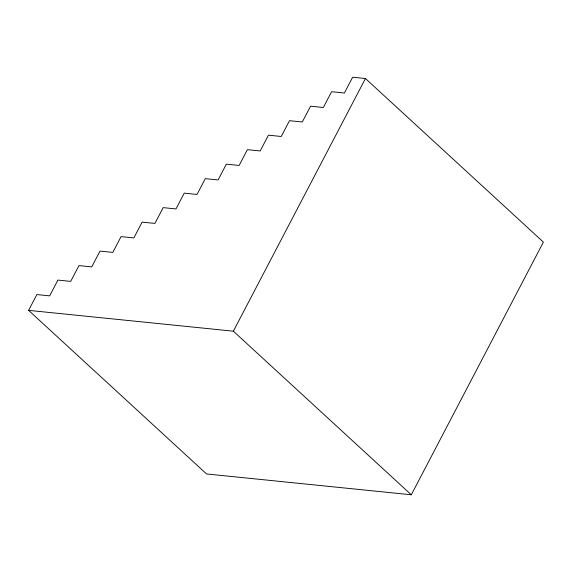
<?xml version="1.0" encoding="UTF-8"?>
<svg xmlns="http://www.w3.org/2000/svg" width="572" height="572" viewBox="0 0 572 572"><rect width="100%" height="100%" fill="white"/><g stroke="black" fill="none" stroke-linecap="round" stroke-linejoin="round"><path stroke-width="0.86" d="M28.6 310.36L36.858 294.566L49.657 295.867L57.908 280.08L70.706 281.381L78.965 265.587L91.763 266.888L100.014 251.094L112.813 252.395L121.071 236.608L133.869 237.909L142.121 222.115L154.919 223.416L163.177 207.629L175.976 208.93L184.227 193.136L197.025 194.437L205.284 178.643L218.082 179.951L226.333 164.157L239.132 165.458L247.39 149.664L260.188 150.965L268.44 135.178L281.238 136.479L289.496 120.685L302.295 121.986L310.546 106.199L323.344 107.5L331.603 91.706L344.401 93.007L352.652 77.213L365.451 78.521L543.4 242.113L411.304 494.787L206.549 473.952L28.6 310.36L233.362 331.188L411.304 494.787M233.362 331.188L365.451 78.521"/></g></svg>
